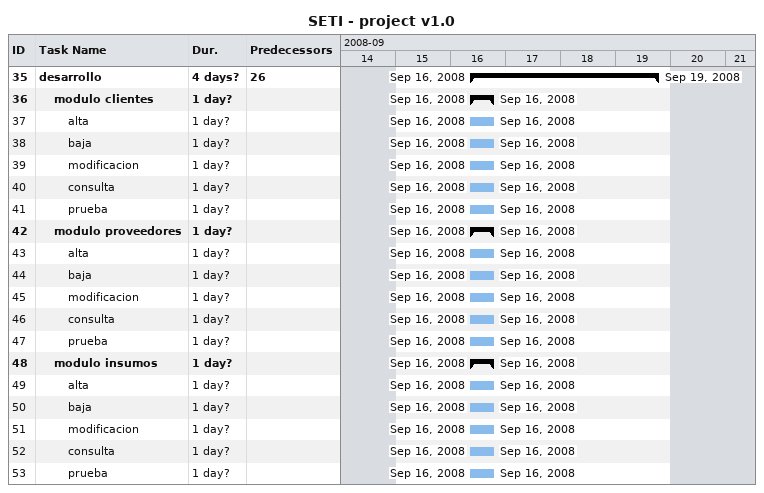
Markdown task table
SETI - project v1.0

| ID | Level | Task | Duration | Start | Finish | Predecessors |
|---|---|---|---|---|---|---|
| 35 | 1 | **desarrollo** | 4d? | 2008-09-16 | 2008-09-19 | 26 |
| 36 | 2 | **modulo clientes** | 1d? | 2008-09-16 | 2008-09-16 |  |
| 37 | 3 | alta | 1d? | 2008-09-16 | 2008-09-16 |  |
| 38 | 3 | baja | 1d? | 2008-09-16 | 2008-09-16 |  |
| 39 | 3 | modificacion | 1d? | 2008-09-16 | 2008-09-16 |  |
| 40 | 3 | consulta | 1d? | 2008-09-16 | 2008-09-16 |  |
| 41 | 3 | prueba | 1d? | 2008-09-16 | 2008-09-16 |  |
| 42 | 2 | **modulo proveedores** | 1d? | 2008-09-16 | 2008-09-16 |  |
| 43 | 3 | alta | 1d? | 2008-09-16 | 2008-09-16 |  |
| 44 | 3 | baja | 1d? | 2008-09-16 | 2008-09-16 |  |
| 45 | 3 | modificacion | 1d? | 2008-09-16 | 2008-09-16 |  |
| 46 | 3 | consulta | 1d? | 2008-09-16 | 2008-09-16 |  |
| 47 | 3 | prueba | 1d? | 2008-09-16 | 2008-09-16 |  |
| 48 | 2 | **modulo insumos** | 1d? | 2008-09-16 | 2008-09-16 |  |
| 49 | 3 | alta | 1d? | 2008-09-16 | 2008-09-16 |  |
| 50 | 3 | baja | 1d? | 2008-09-16 | 2008-09-16 |  |
| 51 | 3 | modificacion | 1d? | 2008-09-16 | 2008-09-16 |  |
| 52 | 3 | consulta | 1d? | 2008-09-16 | 2008-09-16 |  |
| 53 | 3 | prueba | 1d? | 2008-09-16 | 2008-09-16 |  |
